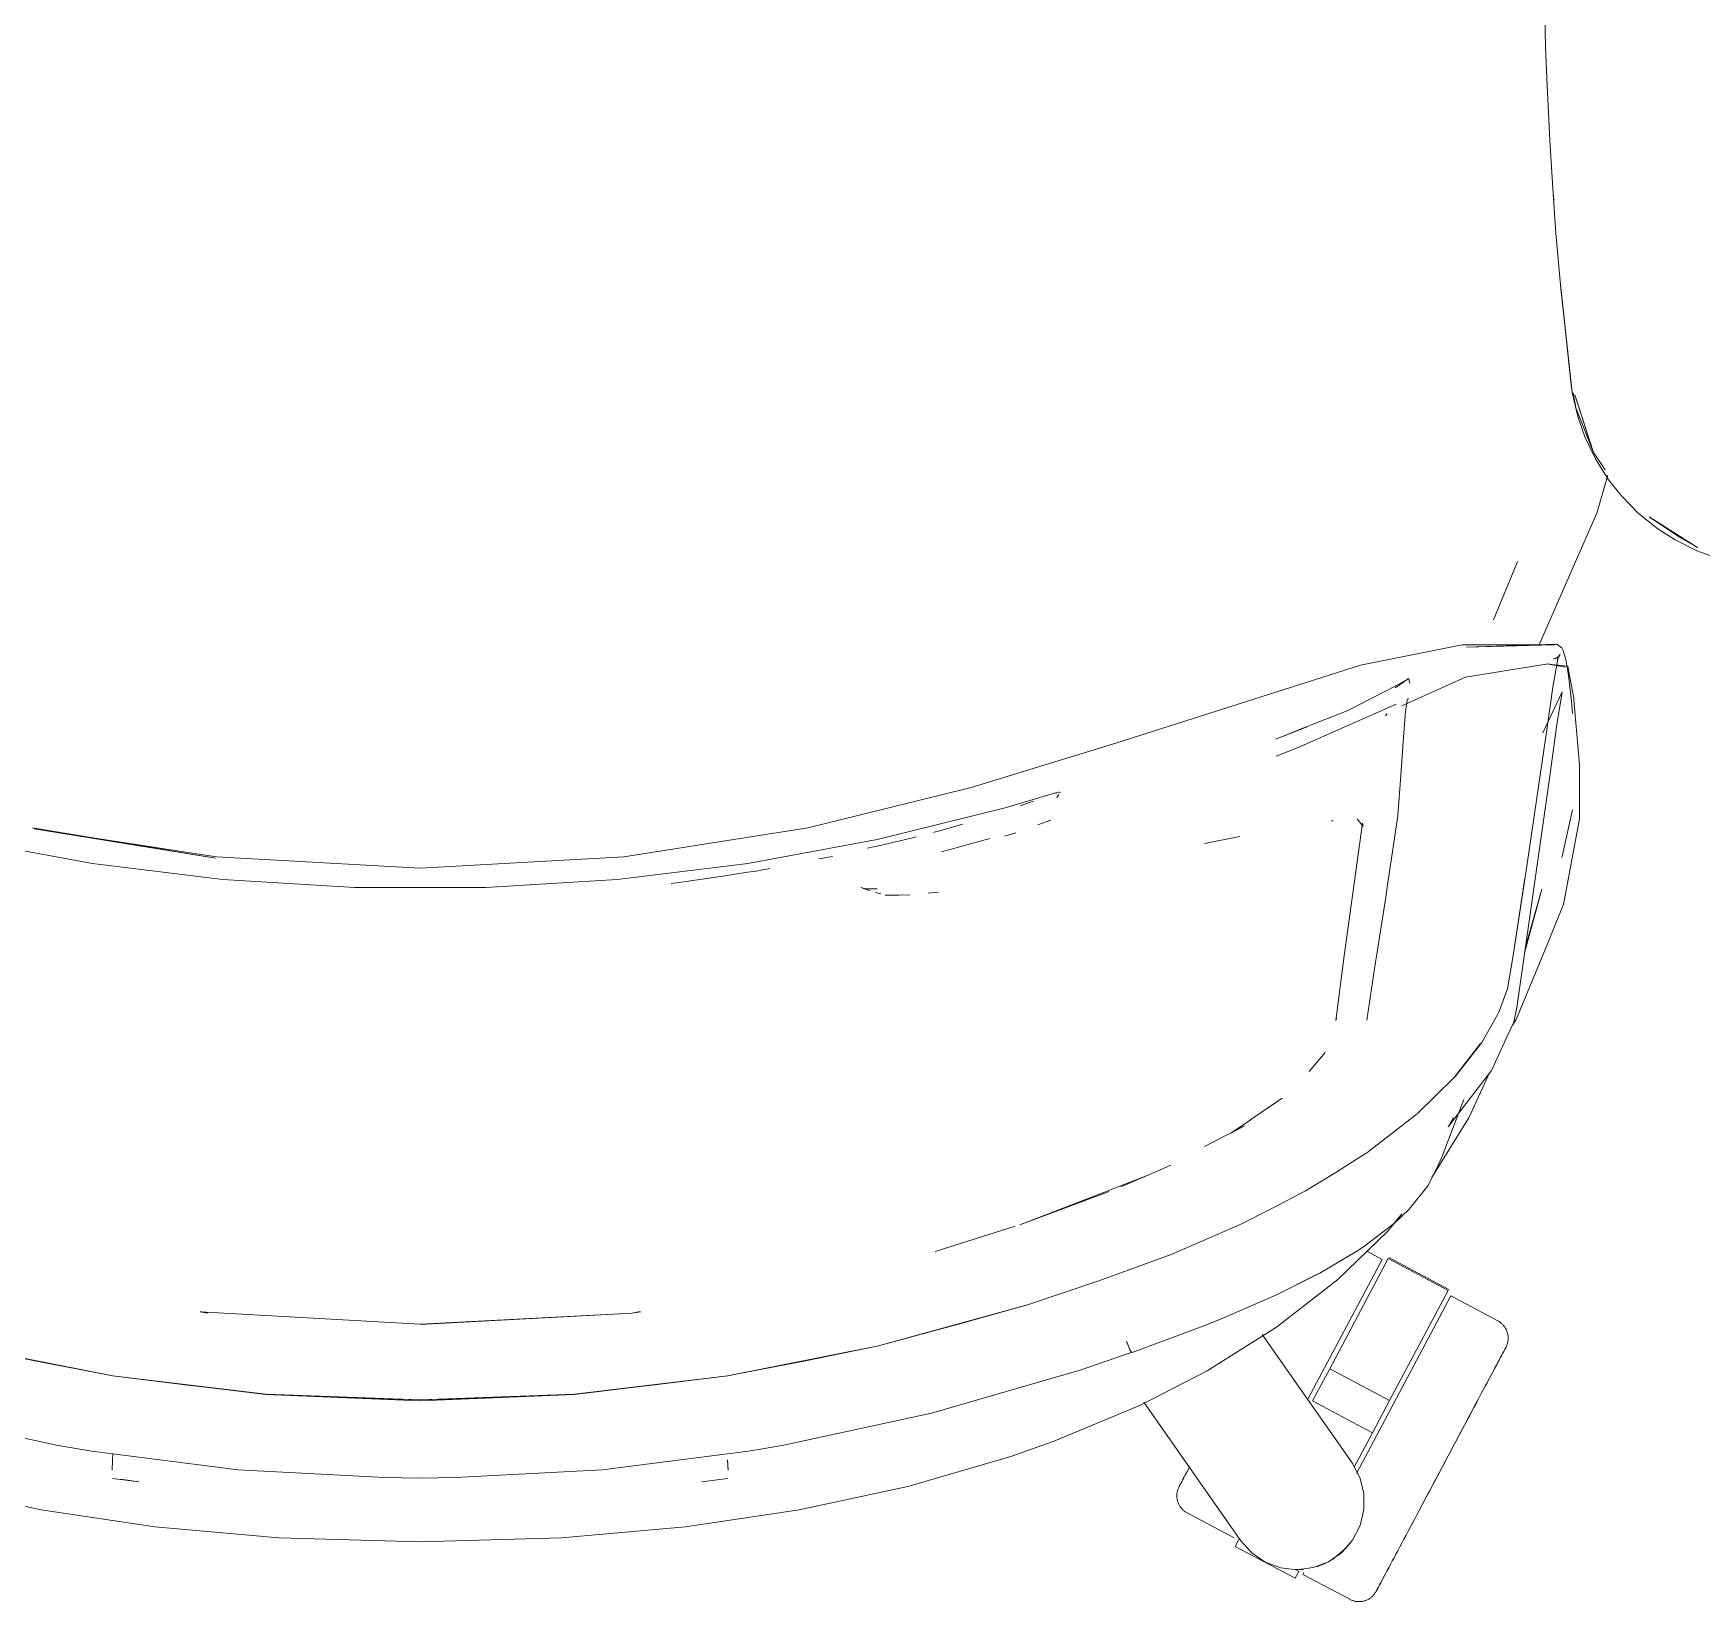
# Model space of a CAD drawing. Header units: millimetres. Extents: x 155927 to 317870, y -36033 to 97293.
# Drawn here: x 176838.5 to 177182.4, y 23120.6 to 23443.8 of the extents above; entities that cross this region are included whole.
import ezdxf

# ---------------------------------------------------------------- set-up
doc = ezdxf.new("R2010")
doc.units = ezdxf.units.MM
doc.header["$MEASUREMENT"] = 0
doc.layers.add('G-IMPT', color=8, linetype='CONTINUOUS', lineweight=9)
doc.layers.add('I-FURN', color=8, linetype='CONTINUOUS', lineweight=9)

msp = doc.modelspace()

# ---------------------------------------------------------------- linework, layer by layer
at = {"layer": 'G-IMPT'}
for p, q in [((177149.92, 23453.24), (177150.22, 23440.94)), ((177150.51, 23433.06), (177150.22, 23440.94)), ((177150.51, 23433.06), (177151.05, 23421.75)), ((177151.61, 23412.88), (177151.05, 23421.75)), ((177151.61, 23412.88), (177152.34, 23402.59)), ((177151.75, 23410.84), (177151.66, 23412.74)), ((177151.75, 23410.84), (177151.88, 23409.42)), ((177153.32, 23391.2), (177152.34, 23402.59)), ((177155.68, 23369.76), (177153.22, 23392.71)), ((177153.22, 23392.71), (177155.34, 23372.58)), ((177155.68, 23369.76), (177153.32, 23391.2)), ((177155.68, 23369.76), (177155.34, 23372.58)), ((177155.68, 23369.76), (177156.83, 23364.8)), ((177155.89, 23369.68), (177156.47, 23366.63)), ((177160.08, 23357.41), (177156.26, 23369.26)), ((177159.18, 23360.11), (177156.26, 23369.26)), ((177156.47, 23366.63), (177160.08, 23357.41)), ((177158.28, 23360.66), (177156.83, 23364.8)), ((177160.47, 23356.08), (177158.28, 23360.66)), ((177160.08, 23357.41), (177159.18, 23360.11)), ((177160.08, 23357.41), (177162.5, 23353.83)), ((177160.47, 23356.08), (177163.2, 23351.76)), ((177160.76, 23344.92), (177163.01, 23352.74)), ((177165.82, 23348.45), (177163.2, 23351.76)), ((177169.37, 23344.85), (177165.82, 23348.45)), ((177160.76, 23344.92), (177155.9, 23333.8)), ((177169.37, 23344.85), (177173.35, 23341.66)), ((177181.5, 23337.8), (177171.55, 23344.12)), ((177177.82, 23339.96), (177171.55, 23344.12)), ((177176.9, 23339.39), (177173.35, 23341.66)), ((177181.4, 23337.15), (177176.9, 23339.39)), ((177181.5, 23337.8), (177177.82, 23339.96)), ((177181.4, 23337.15), (177186.18, 23335.44)), ((177139.45, 23322.9), (177144.37, 23334.76)), ((177144.48, 23335.02), (177144.37, 23334.76)), ((177155.9, 23333.8), (177152.48, 23325.97)), ((177152.48, 23325.97), (177148.91, 23317.8)), ((177112.06, 23313.56), (177133.02, 23317.76)), ((177133.02, 23317.76), (177151.88, 23317.8)), ((177133.9, 23317.32), (177152.35, 23317.9)), ((177133.9, 23317.32), (177151.88, 23317.8)), ((177152.47, 23317.93), (177151.6, 23317.74)), ((177151.6, 23317.74), (177151.71, 23317.77)), ((177151.88, 23317.8), (177151.71, 23317.77)), ((177152.82, 23315.3), (177151.71, 23309.03)), ((177152.27, 23314.95), (177151.77, 23314.87)), ((177152.35, 23317.9), (177151.88, 23317.8)), ((177152.27, 23314.95), (177152.81, 23315.27)), ((177152.47, 23317.93), (177153.04, 23317.54)), ((177152.65, 23314.68), (177153.21, 23315.78)), ((177152.65, 23314.68), (177152.82, 23315.3)), ((177152.81, 23315.27), (177153.21, 23315.78)), ((177153.53, 23317.16), (177153.04, 23317.54)), ((177153.53, 23317.16), (177153.85, 23316.63)), ((177154.4, 23314.76), (177153.85, 23316.63)), ((177154.94, 23311.48), (177154.4, 23314.76)), ((177061.82, 23297.58), (177112.06, 23313.56)), ((177133.72, 23311.13), (177120.59, 23305.17)), ((177133.72, 23311.13), (177150.76, 23313.85)), ((177154.34, 23313.16), (177150.76, 23313.85)), ((177154.34, 23313.16), (177150.8, 23313.78)), ((177150.8, 23313.78), (177154.76, 23313.4)), ((177155.2, 23311.07), (177154.76, 23313.4)), ((177154.94, 23311.48), (177155.02, 23310.87)), ((177109.34, 23304.14), (177119.45, 23309.42)), ((177121.91, 23310.77), (177119.2, 23308.93)), ((177121.91, 23310.77), (177119.45, 23309.42)), ((177121.91, 23310.77), (177121.74, 23310.8)), ((177122.04, 23310.74), (177121.91, 23310.77)), ((177122.19, 23310.05), (177122.04, 23310.74)), ((177122.2, 23309.89), (177122.19, 23310.05)), ((177149.61, 23299.63), (177153.62, 23308.06)), ((177150.6, 23301.18), (177151.71, 23309.03)), ((177153.62, 23308.06), (177153.47, 23307.2)), ((177155.53, 23306.18), (177155.02, 23310.87)), ((177155.2, 23311.07), (177156.01, 23306.82)), ((177099.24, 23296.59), (177119.4, 23305.51)), ((177121.29, 23303.49), (177121.58, 23305.95)), ((177121.58, 23305.95), (177121.6, 23306.02)), ((177121.87, 23306.79), (177121.6, 23306.02)), ((177153.47, 23307.2), (177152.64, 23302.17)), ((177155.53, 23306.18), (177155.75, 23303.59)), ((177156.05, 23306.35), (177156.01, 23306.82)), ((177156.86, 23297.03), (177156.05, 23306.35)), ((177100.87, 23300.89), (177095.98, 23298.87)), ((177095.98, 23298.87), (177101.08, 23300.89)), ((177101.08, 23300.89), (177097.54, 23299.49)), ((177109.34, 23304.14), (177100.87, 23300.89)), ((177117.23, 23303.14), (177117.5, 23303.57)), ((177121, 23299.71), (177121.25, 23303.12)), ((177121.29, 23303.49), (177121.25, 23303.12)), ((177146.04, 23270.3), (177150.6, 23301.18)), ((177150.99, 23290.21), (177152.43, 23300.88)), ((177152.64, 23302.17), (177152.43, 23300.88)), ((177061.82, 23297.58), (177031.84, 23288.39)), ((177095.98, 23298.87), (177094.56, 23298.31)), ((177121, 23299.71), (177120.36, 23290.87)), ((177094.65, 23294.85), (177099.24, 23296.59)), ((177156.86, 23297.03), (177157.2, 23293.07)), ((177119.74, 23282.62), (177120.36, 23290.87)), ((177157.2, 23293.07), (177157.2, 23288.9)), ((176998.16, 23280.08), (177031.84, 23288.39)), ((177038.8, 23284.16), (177049.22, 23287.24)), ((177049.5, 23287.3), (177049.22, 23287.24)), ((177049.79, 23287.38), (177049.5, 23287.3)), ((177050.02, 23287.43), (177049.79, 23287.38)), ((177050.25, 23287.35), (177050.02, 23287.43)), ((177150.99, 23290.21), (177144.31, 23243)), ((177157.17, 23281.93), (177157.2, 23288.9)), ((177012.48, 23277.62), (177038.8, 23284.16)), ((177044, 23285.32), (177041.9, 23284.58)), ((177044, 23285.32), (177044.65, 23285.57)), ((177049.48, 23286.34), (177049.86, 23286.95)), ((177049.48, 23286.34), (177049.63, 23286.55)), ((177155.76, 23283.8), (177153.72, 23274.49)), ((177025.37, 23279.47), (177029.37, 23280.58)), ((177029.37, 23280.58), (177030.06, 23280.79)), ((177046.55, 23281.04), (177045.54, 23280.66)), ((177046.55, 23281.04), (177048.21, 23281.65)), ((177106.41, 23281.53), (177106.06, 23281.49)), ((177108.73, 23253.7), (177112.47, 23281.03)), ((177111.35, 23281.89), (177112.6, 23280.32)), ((177112.47, 23281.03), (177112.52, 23280.77)), ((177112.56, 23280.54), (177112.52, 23280.77)), ((177119.73, 23282.54), (177117.52, 23267.33)), ((177119.73, 23282.54), (177119.74, 23282.62)), ((177157.17, 23281.93), (177153.93, 23264.24)), ((176824.04, 23277.62), (176850.71, 23272.68)), ((176838.36, 23280.08), (176876.1, 23273.82)), ((176876.27, 23274.08), (176838.74, 23279.82)), ((176876.1, 23273.82), (176838.74, 23279.82)), ((176998.16, 23280.08), (176960.25, 23274.08)), ((177012.48, 23277.62), (176985.81, 23272.68)), ((177019.21, 23277.85), (177012.46, 23276.3)), ((177019.21, 23277.85), (177020.51, 23278.18)), ((177024.23, 23279.15), (177024.05, 23279.1)), ((177025.37, 23279.47), (177024.23, 23279.15)), ((177035.7, 23277.88), (177025.69, 23275.08)), ((177038.79, 23278.32), (177041, 23279.05)), ((177079.93, 23276.85), (177087.19, 23278.27)), ((176876.27, 23274.08), (176918.26, 23271.73)), ((176960.25, 23274.08), (176918.26, 23271.73)), ((177000.44, 23273.64), (177003.26, 23274.18)), ((177010.49, 23275.84), (177012.46, 23276.3)), ((177153.72, 23274.49), (177153.56, 23273.92)), ((176850.71, 23272.68), (176877.63, 23269.39)), ((176985.81, 23272.68), (176958.89, 23269.39)), ((176980.18, 23270.06), (176971.66, 23268.77)), ((176980.18, 23270.06), (176985.81, 23270.91)), ((176985.81, 23270.91), (176987.43, 23271.16)), ((176990.34, 23271.71), (176987.43, 23271.16)), ((177146.04, 23270.3), (177143.71, 23255.11)), ((176904.7, 23267.73), (176877.63, 23269.39)), ((176931.82, 23267.73), (176904.7, 23267.73)), ((176931.82, 23267.73), (176958.89, 23269.39)), ((176971.66, 23268.77), (176970, 23268.58)), ((177010.12, 23267.51), (177009.07, 23267.73)), ((177009.07, 23267.73), (177011.02, 23267.04)), ((177010.12, 23267.51), (177012.42, 23267.48)), ((177012.13, 23266.73), (177013.18, 23266.44)), ((177012.28, 23267.47), (177012.42, 23267.48)), ((177022.98, 23266.59), (177025.07, 23266.81)), ((177117.52, 23267.33), (177117.28, 23265.78)), ((177145.95, 23269.7), (177143.65, 23254.54)), ((177145.95, 23269.7), (177143.71, 23255.11)), ((177149.44, 23267.42), (177145.93, 23254.47)), ((177149.44, 23267.42), (177146.08, 23255.53)), ((177014.13, 23266.19), (177019.18, 23266.28)), ((177014.13, 23266.19), (177016.91, 23266.2)), ((177019.18, 23266.28), (177016.91, 23266.2)), ((177117.28, 23265.78), (177115.41, 23254.01)), ((177153.93, 23264.24), (177152.34, 23260.38)), ((177150.95, 23257.01), (177152.34, 23260.38)), ((177144.15, 23240.56), (177150.95, 23257.01)), ((177108.73, 23253.7), (177106.95, 23240.34)), ((177115.15, 23252.35), (177115.41, 23254.01)), ((177142.35, 23246.87), (177143.65, 23254.54)), ((177114.09, 23245.51), (177115.15, 23252.35)), ((177140.6, 23242.08), (177142.35, 23246.87)), ((177114.09, 23245.51), (177113.34, 23240.44)), ((177144.31, 23243), (177143.67, 23240.01)), ((177106.95, 23240.34), (177107.1, 23240.82)), ((177137.09, 23235.82), (177140.38, 23241.65)), ((177140.6, 23242.08), (177140.38, 23241.65)), ((177142.1, 23236.64), (177143.67, 23240.01)), ((177143.38, 23239.39), (177144.15, 23240.56)), ((177136.77, 23235.59), (177131.37, 23228.64)), ((177131.67, 23228.85), (177137.09, 23235.82)), ((177136.77, 23235.59), (177134.18, 23232.22)), ((177139.03, 23230.07), (177142.1, 23236.64)), ((177101.45, 23229.85), (177104.79, 23233.75)), ((177131.37, 23228.64), (177134.18, 23232.22)), ((177131.67, 23228.85), (177123.77, 23221.12)), ((177130.12, 23218.41), (177139.03, 23230.07)), ((177134.41, 23220.3), (177138.39, 23228.93)), ((177089.69, 23220.08), (177094.82, 23223.57)), ((177094.82, 23223.57), (177095.92, 23224.32)), ((177133.35, 23224.07), (177128.84, 23212.16)), ((177079.92, 23214.39), (177088.13, 23218.63)), ((177085.35, 23217.13), (177089.11, 23219.68)), ((177085.35, 23217.13), (177088.13, 23218.63)), ((177089.11, 23219.68), (177089.69, 23220.08)), ((177123.77, 23221.12), (177113.34, 23213.1)), ((177127.29, 23208.86), (177134.41, 23220.3)), ((177130.12, 23218.41), (177131.23, 23220.37)), ((177106.98, 23209.05), (177113.08, 23212.93)), ((177113.34, 23213.1), (177113.08, 23212.93)), ((177127.77, 23209.94), (177128.84, 23212.16)), ((177068.13, 23208.38), (177061.05, 23205.65)), ((177068.13, 23208.38), (177062.69, 23206.07)), ((177072.98, 23210.57), (177068.13, 23208.38)), ((177106.98, 23209.05), (177100.76, 23205.28)), ((177126.59, 23207.5), (177127.77, 23209.94)), ((177127.29, 23208.86), (177126.78, 23208.09)), ((177041.88, 23198.27), (177060.28, 23205.09)), ((177041.88, 23198.27), (177059.32, 23204.99)), ((177059.32, 23204.99), (177061.05, 23205.65)), ((177093.96, 23201.71), (177100.76, 23205.28)), ((177125.98, 23206.36), (177122.12, 23201.5)), ((177126.59, 23207.5), (177125.98, 23206.36)), ((177093.96, 23201.71), (177087.24, 23198.32)), ((177119.09, 23198.6), (177122.12, 23201.5)), ((177024.4, 23192.74), (177040.89, 23198)), ((177073.01, 23192.14), (177087.24, 23198.32)), ((177119.09, 23198.6), (177112.96, 23193.89)), ((177120.59, 23200.51), (177117.67, 23196.93)), ((177117.67, 23196.93), (177107.38, 23186.98)), ((177024.4, 23192.74), (177027.84, 23193.82)), ((177073.01, 23192.14), (177058.13, 23186.68)), ((177103.67, 23188.29), (177111.67, 23193.03)), ((177112.96, 23193.89), (177111.67, 23193.03)), ((177094.62, 23183.76), (177103.67, 23188.29)), ((177094.62, 23183.76), (177103.07, 23187.99)), ((177095.06, 23183.99), (177103.67, 23188.29)), ((177103.67, 23188.29), (177103.07, 23187.99)), ((177043.22, 23181.68), (177058.13, 23186.68)), ((177095.06, 23183.99), (177094.62, 23183.76)), ((177094.78, 23177.17), (177107.38, 23186.98)), ((177012.72, 23173.29), (177043.13, 23181.72)), ((177012.72, 23173.29), (177043.22, 23181.68)), ((177029.96, 23177.95), (177043.13, 23181.72)), ((177094.62, 23183.76), (177083.66, 23178.99)), ((176918.26, 23177.79), (176872.92, 23180.29)), ((176872.92, 23180.29), (176874.53, 23180.06)), ((176872.98, 23180.34), (176873.23, 23180.29)), ((176874.53, 23180.06), (176873.23, 23180.29)), ((176918.26, 23177.73), (176961.99, 23180.06)), ((176918.26, 23177.79), (176961.99, 23180.06)), ((176961.99, 23180.06), (176963.77, 23180.32)), ((176961.99, 23180.06), (176963.29, 23180.29)), ((176963.54, 23180.34), (176963.29, 23180.29)), ((177029.96, 23177.95), (177012.72, 23173.29)), ((177079.98, 23177.51), (177065.02, 23171.94)), ((177083.66, 23178.99), (177079.98, 23177.51)), ((177094.78, 23177.17), (177080.48, 23168.19)), ((177064.24, 23173.21), (177063.81, 23174.27)), ((177063.81, 23174.27), (177064.04, 23173.67)), ((177064.24, 23173.21), (177064.04, 23173.67)), ((176854.93, 23167.12), (176823.69, 23173.33)), ((176823.69, 23173.33), (176854.85, 23167.12)), ((176823.8, 23173.29), (176838.82, 23170.22)), ((176854.93, 23167.12), (176838.82, 23170.22)), ((177012.72, 23173.29), (176981.59, 23167.12)), ((176981.59, 23167.12), (176997.7, 23170.22)), ((177012.72, 23173.29), (176981.67, 23167.12)), ((177012.72, 23173.29), (176997.7, 23170.22)), ((177065.02, 23171.98), (177058.09, 23169.57)), ((177064.24, 23173.21), (177064.52, 23172.56)), ((177064.24, 23173.21), (177064.62, 23172.38)), ((177064.52, 23172.56), (177064.62, 23172.38)), ((177064.89, 23171.98), (177064.62, 23172.38)), ((177064.62, 23172.38), (177064.84, 23171.99)), ((177064.89, 23171.98), (177064.84, 23171.99)), ((177065.02, 23171.94), (177064.89, 23171.98)), ((177064.89, 23171.98), (177065.02, 23171.98)), ((176886.44, 23163.3), (176854.85, 23167.12)), ((176870.41, 23165.17), (176854.93, 23167.12)), ((176886.48, 23163.33), (176854.93, 23167.12)), ((176950.04, 23163.33), (176981.59, 23167.12)), ((176950.08, 23163.3), (176981.67, 23167.12)), ((176981.59, 23167.12), (176966.11, 23165.17)), ((177023.65, 23159.43), (177054.48, 23168.38)), ((177054.48, 23168.38), (177058.09, 23169.57)), ((177080.48, 23168.19), (177066.71, 23161.1)), ((176870.41, 23165.17), (176886.48, 23163.33)), ((176918.26, 23161.96), (176886.44, 23163.3)), ((176886.48, 23163.33), (176901.38, 23162.66)), ((176886.48, 23163.33), (176918.26, 23162.19)), ((176950.04, 23163.33), (176918.26, 23162.19)), ((176950.08, 23163.3), (176918.26, 23161.96)), ((176935.14, 23162.66), (176950.04, 23163.33)), ((176950.04, 23163.33), (176966.11, 23165.17)), ((176901.38, 23162.66), (176918.26, 23162.19)), ((176935.14, 23162.66), (176918.26, 23162.19)), ((177048.73, 23153.59), (177066.71, 23161.1)), ((176843.65, 23152.77), (176812.86, 23159.43)), ((177023.65, 23159.43), (176992.87, 23152.77)), ((177040, 23150.51), (177048.73, 23153.59)), ((176850.58, 23151.58), (176843.65, 23152.77)), ((176880.74, 23147.77), (176850.58, 23151.58)), ((176854.81, 23147.7), (176854.89, 23149.79)), ((176854.93, 23151.03), (176854.89, 23149.79)), ((176955.78, 23147.77), (176985.94, 23151.58)), ((176981.63, 23149.79), (176981.71, 23147.7)), ((176985.94, 23151.58), (176992.87, 23152.77)), ((177040, 23150.51), (177018.75, 23144.34)), ((176854.81, 23147.7), (176854.82, 23147.81)), ((176910.95, 23146.16), (176880.74, 23147.77)), ((176910.95, 23146.16), (176918.26, 23146.06)), ((176925.57, 23146.16), (176918.26, 23146.06)), ((176925.57, 23146.16), (176955.78, 23147.77)), ((176981.71, 23147.7), (176981.7, 23147.81)), ((176817.76, 23144.34), (176840.13, 23139.53)), ((176854.84, 23145.94), (176860.26, 23145.29)), ((176856.49, 23145.85), (176860.26, 23145.29)), ((176981.68, 23145.94), (176976.26, 23145.29)), ((177018.75, 23144.34), (176996.39, 23139.53)), ((176863.55, 23136.03), (176840.13, 23139.53)), ((176996.39, 23139.53), (176972.97, 23136.03)), ((176889.12, 23133.77), (176863.55, 23136.03)), ((176972.97, 23136.03), (176947.4, 23133.77)), ((176918.26, 23132.92), (176889.12, 23133.77)), ((176947.4, 23133.77), (176918.26, 23132.92))]:
    msp.add_line(p, q, dxfattribs=at)
at = {"layer": 'I-FURN'}
for p, q in [((177101.3, 23162.43), (177116.55, 23191.12)), ((177105.71, 23168.6), (177117.78, 23191.31)), ((177116.55, 23191.12), (177113.4, 23192.8)), ((177117.78, 23191.31), (177130.15, 23184.73)), ((177130.24, 23184.9), (177117.88, 23191.48)), ((177130.15, 23184.73), (177118.07, 23162.02)), ((177111.22, 23147), (177130.68, 23183.61)), ((177140.37, 23178.46), (177130.68, 23183.61)), ((177140.37, 23178.46), (177140.51, 23178.38)), ((177140.51, 23178.38), (177140.64, 23178.3)), ((177140.64, 23178.3), (177140.78, 23178.21)), ((177140.78, 23178.21), (177140.91, 23178.11)), ((177140.91, 23178.11), (177141.04, 23178.01)), ((177141.04, 23178.01), (177141.16, 23177.91)), ((177141.16, 23177.91), (177141.28, 23177.8)), ((177141.28, 23177.8), (177141.39, 23177.68)), ((177141.39, 23177.68), (177141.5, 23177.56)), ((177141.5, 23177.56), (177141.6, 23177.44)), ((177141.6, 23177.44), (177141.7, 23177.31)), ((177141.7, 23177.31), (177141.8, 23177.18)), ((177141.8, 23177.18), (177141.88, 23177.05)), ((177141.88, 23177.05), (177141.97, 23176.91)), ((177091.82, 23175.62), (177110.33, 23149.19)), ((177141.97, 23176.91), (177142.05, 23176.77)), ((177142.05, 23176.77), (177142.12, 23176.63)), ((177142.12, 23176.63), (177142.18, 23176.48)), ((177142.18, 23176.48), (177142.24, 23176.33)), ((177142.24, 23176.33), (177142.3, 23176.18)), ((177142.3, 23173.64), (177142.25, 23173.49)), ((177142.3, 23176.18), (177142.35, 23176.02)), ((177142.35, 23173.8), (177142.3, 23173.64)), ((177142.35, 23176.02), (177142.39, 23175.87)), ((177142.39, 23173.95), (177142.35, 23173.8)), ((177142.39, 23175.87), (177142.42, 23175.71)), ((177142.43, 23174.11), (177142.39, 23173.95)), ((177142.42, 23175.71), (177142.45, 23175.55)), ((177142.45, 23174.27), (177142.43, 23174.11)), ((177142.45, 23175.55), (177142.47, 23175.39)), ((177142.48, 23174.43), (177142.45, 23174.27)), ((177142.47, 23175.39), (177142.49, 23175.23)), ((177142.49, 23174.59), (177142.48, 23174.43)), ((177142.49, 23175.23), (177142.5, 23175.07)), ((177142.5, 23174.75), (177142.49, 23174.59)), ((177142.5, 23175.07), (177142.5, 23174.91)), ((177142.5, 23174.91), (177142.5, 23174.75)), ((177140.52, 23170.17), (177140.27, 23169.69)), ((177140.39, 23169.91), (177140.63, 23170.38)), ((177140.76, 23170.61), (177140.52, 23170.17)), ((177140.63, 23170.38), (177140.86, 23170.81)), ((177140.98, 23171.02), (177140.76, 23170.61)), ((177140.86, 23170.81), (177141.07, 23171.2)), ((177141.18, 23171.4), (177140.98, 23171.02)), ((177141.07, 23171.2), (177141.26, 23171.56)), ((177141.35, 23171.73), (177141.18, 23171.4)), ((177141.26, 23171.56), (177141.43, 23171.87)), ((177141.51, 23172.03), (177141.35, 23171.73)), ((177141.43, 23171.87), (177141.58, 23172.15)), ((177141.65, 23172.29), (177141.51, 23172.03)), ((177141.58, 23172.15), (177141.71, 23172.39)), ((177141.77, 23172.51), (177141.65, 23172.29)), ((177141.71, 23172.39), (177141.81, 23172.6)), ((177141.86, 23172.69), (177141.77, 23172.51)), ((177141.81, 23172.6), (177141.9, 23172.76)), ((177141.94, 23172.83), (177141.86, 23172.69)), ((177141.9, 23172.76), (177141.96, 23172.88)), ((177141.99, 23172.93), (177141.94, 23172.83)), ((177141.96, 23172.88), (177142.01, 23172.96)), ((177142.02, 23172.99), (177141.99, 23172.93)), ((177142.01, 23172.96), (177142.03, 23173)), ((177142.03, 23173.01), (177142.02, 23172.99)), ((177142.05, 23173.05), (177142.03, 23173.01)), ((177142.03, 23173), (177142.03, 23173.01)), ((177142.12, 23173.19), (177142.05, 23173.05)), ((177142.19, 23173.34), (177142.12, 23173.19)), ((177142.25, 23173.49), (177142.19, 23173.34)), ((177102.18, 23161.96), (177105.71, 23168.6)), ((177105.71, 23168.6), (177118.07, 23162.02)), ((177138.52, 23166.41), (177138.88, 23167.07)), ((177138.88, 23167.07), (177139.21, 23167.71)), ((177139.21, 23167.71), (177139.53, 23168.31)), ((177139.7, 23168.62), (177139.39, 23168.03)), ((177139.53, 23168.31), (177139.84, 23168.88)), ((177139.99, 23169.17), (177139.7, 23168.62)), ((177139.84, 23168.88), (177140.12, 23169.41)), ((177140.27, 23169.69), (177139.99, 23169.17)), ((177140.12, 23169.41), (177140.39, 23169.91)), ((177136.53, 23162.66), (177136.96, 23163.47)), ((177136.96, 23163.47), (177137.37, 23164.24)), ((177137.37, 23164.24), (177137.77, 23164.99)), ((177137.77, 23164.99), (177138.15, 23165.71)), ((177138.15, 23165.71), (177138.52, 23166.41)), ((177087.4, 23133.14), (177067.38, 23161.73)), ((177102.18, 23161.96), (177114.54, 23155.38)), ((177118.07, 23162.02), (177114.54, 23155.38)), ((177134.71, 23159.24), (177135.18, 23160.13)), ((177135.43, 23160.6), (177134.97, 23159.72)), ((177135.18, 23160.13), (177135.64, 23160.99)), ((177135.89, 23161.45), (177135.43, 23160.6)), ((177135.64, 23160.99), (177136.09, 23161.84)), ((177136.33, 23162.29), (177135.89, 23161.45)), ((177136.09, 23161.84), (177136.53, 23162.66)), ((177132.73, 23155.52), (177133.24, 23156.47)), ((177133.51, 23156.98), (177133.01, 23156.04)), ((177133.24, 23156.47), (177133.74, 23157.41)), ((177134, 23157.91), (177133.51, 23156.98)), ((177133.74, 23157.41), (177134.23, 23158.33)), ((177134.49, 23158.82), (177134, 23157.91)), ((177134.23, 23158.33), (177134.71, 23159.24)), ((177134.97, 23159.72), (177134.49, 23158.82)), ((177114.54, 23155.38), (177110.79, 23148.32)), ((177131.46, 23153.13), (177130.94, 23152.14)), ((177131.18, 23152.6), (177131.7, 23153.58)), ((177131.98, 23154.11), (177131.46, 23153.13)), ((177131.7, 23153.58), (177132.22, 23154.56)), ((177132.5, 23155.08), (177131.98, 23154.11)), ((177132.22, 23154.56), (177132.73, 23155.52)), ((177133.01, 23156.04), (177132.5, 23155.08)), ((177129.06, 23148.61), (177129.59, 23149.61)), ((177129.88, 23150.15), (177129.35, 23149.15)), ((177129.59, 23149.61), (177130.12, 23150.61)), ((177130.41, 23151.15), (177129.88, 23150.15)), ((177130.12, 23150.61), (177130.65, 23151.61)), ((177130.94, 23152.14), (177130.41, 23151.15)), ((177130.65, 23151.61), (177131.18, 23152.6)), ((177075.65, 23146.14), (177075.46, 23145.78)), ((177075.54, 23145.94), (177075.74, 23146.31)), ((177075.86, 23146.53), (177075.65, 23146.14)), ((177075.74, 23146.31), (177075.96, 23146.72)), ((177076.08, 23146.96), (177075.86, 23146.53)), ((177075.96, 23146.72), (177076.2, 23147.17)), ((177076.33, 23147.43), (177076.08, 23146.96)), ((177076.2, 23147.17), (177076.45, 23147.65)), ((177076.6, 23147.93), (177076.33, 23147.43)), ((177076.45, 23147.65), (177076.73, 23148.17)), ((177076.88, 23148.46), (177076.6, 23147.93)), ((177110.33, 23149.19), (177111.91, 23146.21)), ((177111.91, 23146.21), (177112.74, 23142.94)), ((177127.74, 23146.13), (177127.21, 23145.13)), ((177127.46, 23145.59), (177127.99, 23146.6)), ((177128.28, 23147.14), (177127.74, 23146.13)), ((177127.99, 23146.6), (177128.52, 23147.6)), ((177128.81, 23148.14), (177128.28, 23147.14)), ((177128.52, 23147.6), (177129.06, 23148.61)), ((177129.35, 23149.15), (177128.81, 23148.14)), ((177074.22, 23142.59), (177074.23, 23142.75)), ((177074.23, 23142.75), (177074.24, 23142.91)), ((177074.24, 23142.91), (177074.26, 23143.07)), ((177074.26, 23143.07), (177074.29, 23143.23)), ((177074.29, 23143.23), (177074.33, 23143.39)), ((177074.33, 23143.39), (177074.37, 23143.54)), ((177074.37, 23143.54), (177074.42, 23143.7)), ((177074.42, 23143.7), (177074.47, 23143.85)), ((177074.47, 23143.85), (177074.53, 23144)), ((177074.53, 23144), (177074.59, 23144.15)), ((177074.59, 23144.15), (177074.67, 23144.29)), ((177074.67, 23144.29), (177074.69, 23144.33)), ((177074.71, 23144.38), (177074.69, 23144.34)), ((177074.69, 23144.33), (177074.7, 23144.35)), ((177074.69, 23144.34), (177074.69, 23144.33)), ((177074.7, 23144.35), (177074.73, 23144.41)), ((177074.75, 23144.46), (177074.71, 23144.38)), ((177074.73, 23144.41), (177074.78, 23144.51)), ((177074.82, 23144.58), (177074.75, 23144.46)), ((177074.78, 23144.51), (177074.86, 23144.65)), ((177074.91, 23144.74), (177074.82, 23144.58)), ((177074.86, 23144.65), (177074.95, 23144.83)), ((177075.01, 23144.94), (177074.91, 23144.74)), ((177074.95, 23144.83), (177075.07, 23145.05)), ((177075.14, 23145.19), (177075.01, 23144.94)), ((177075.07, 23145.05), (177075.21, 23145.31)), ((177075.29, 23145.46), (177075.14, 23145.19)), ((177075.21, 23145.31), (177075.36, 23145.61)), ((177075.46, 23145.78), (177075.29, 23145.46)), ((177075.36, 23145.61), (177075.54, 23145.94)), ((177112.74, 23142.94), (177112.76, 23139.57)), ((177126.15, 23143.14), (177125.63, 23142.16)), ((177125.87, 23142.61), (177126.4, 23143.6)), ((177126.68, 23144.13), (177126.15, 23143.14)), ((177126.4, 23143.6), (177126.92, 23144.59)), ((177127.21, 23145.13), (177126.68, 23144.13)), ((177126.92, 23144.59), (177127.46, 23145.59)), ((177074.21, 23142.43), (177074.22, 23142.59)), ((177074.22, 23142.27), (177074.21, 23142.43)), ((177074.23, 23142.11), (177074.22, 23142.27)), ((177074.24, 23141.95), (177074.23, 23142.11)), ((177074.27, 23141.79), (177074.24, 23141.95)), ((177074.3, 23141.63), (177074.27, 23141.79)), ((177074.33, 23141.47), (177074.3, 23141.63)), ((177074.37, 23141.32), (177074.33, 23141.47)), ((177074.42, 23141.16), (177074.37, 23141.32)), ((177074.48, 23141.01), (177074.42, 23141.16)), ((177074.54, 23140.86), (177074.48, 23141.01)), ((177074.6, 23140.71), (177074.54, 23140.86)), ((177074.67, 23140.57), (177074.6, 23140.71)), ((177074.75, 23140.43), (177074.67, 23140.57)), ((177074.83, 23140.29), (177074.75, 23140.43)), ((177074.92, 23140.16), (177074.83, 23140.29)), ((177075.02, 23140.02), (177074.92, 23140.16)), ((177075.12, 23139.9), (177075.02, 23140.02)), ((177075.22, 23139.77), (177075.12, 23139.9)), ((177075.33, 23139.66), (177075.22, 23139.77)), ((177075.44, 23139.54), (177075.33, 23139.66)), ((177075.56, 23139.43), (177075.44, 23139.54)), ((177075.68, 23139.33), (177075.56, 23139.43)), ((177075.81, 23139.23), (177075.68, 23139.33)), ((177075.94, 23139.13), (177075.81, 23139.23)), ((177112.76, 23139.57), (177111.98, 23136.29)), ((177124.09, 23139.27), (177123.6, 23138.33)), ((177123.82, 23138.76), (177124.33, 23139.71)), ((177124.6, 23140.22), (177124.09, 23139.27)), ((177124.33, 23139.71), (177124.84, 23140.66)), ((177125.11, 23141.19), (177124.6, 23140.22)), ((177124.84, 23140.66), (177125.35, 23141.63)), ((177125.63, 23142.16), (177125.11, 23141.19)), ((177125.35, 23141.63), (177125.87, 23142.61)), ((177076.07, 23139.04), (177075.94, 23139.13)), ((177076.21, 23138.96), (177076.07, 23139.04)), ((177076.35, 23138.88), (177076.21, 23138.96)), ((177076.35, 23138.88), (177086.04, 23133.73)), ((177111.98, 23136.29), (177110.43, 23133.29)), ((177121.9, 23135.15), (177122.37, 23136.02)), ((177122.37, 23136.02), (177122.84, 23136.92)), ((177123.11, 23137.41), (177122.62, 23136.51)), ((177122.84, 23136.92), (177123.33, 23137.83)), ((177123.6, 23138.33), (177123.11, 23137.41)), ((177123.33, 23137.83), (177123.82, 23138.76)), ((177086.24, 23131.98), (177086.98, 23133.37)), ((177086.98, 23133.37), (177086.94, 23133.29)), ((177089.65, 23130.63), (177087.4, 23133.14)), ((177110.43, 23133.29), (177108.21, 23130.75)), ((177109.07, 23131.59), (177110.23, 23133.01)), ((177120.15, 23131.86), (177120.57, 23132.64)), ((177120.57, 23132.64), (177121, 23133.45)), ((177121, 23133.45), (177121.45, 23134.29)), ((177121.45, 23134.29), (177121.9, 23135.15)), ((177086.24, 23131.98), (177098.6, 23125.41)), ((177092.44, 23128.73), (177089.65, 23130.63)), ((177108.21, 23130.75), (177105.45, 23128.82)), ((177106.29, 23129.3), (177109.07, 23131.59)), ((177118.27, 23128.33), (177118.62, 23128.97)), ((177118.62, 23128.97), (177118.98, 23129.65)), ((177118.98, 23129.65), (177119.36, 23130.36)), ((177119.36, 23130.36), (177119.75, 23131.09)), ((177119.75, 23131.09), (177120.15, 23131.86)), ((177095.61, 23127.56), (177092.44, 23128.73)), ((177098.96, 23127.17), (177095.61, 23127.56)), ((177099.34, 23126.8), (177098.59, 23127.2)), ((177099.34, 23126.8), (177098.6, 23125.41)), ((177102.3, 23127.6), (177098.96, 23127.17)), ((177099.3, 23126.72), (177099.34, 23126.8)), ((177100.17, 23126.22), (177100.37, 23126.59)), ((177100.17, 23126.22), (177109.85, 23121.07)), ((177105.45, 23128.82), (177102.3, 23127.6)), ((177116.57, 23125.13), (177116.81, 23125.57)), ((177116.95, 23125.83), (177116.7, 23125.37)), ((177116.81, 23125.57), (177117.07, 23126.06)), ((177117.21, 23126.33), (177116.95, 23125.83)), ((177117.07, 23126.06), (177117.34, 23126.57)), ((177117.5, 23126.87), (177117.21, 23126.33)), ((177117.34, 23126.57), (177117.64, 23127.12)), ((177117.8, 23127.44), (177117.5, 23126.87)), ((177117.64, 23127.12), (177117.95, 23127.71)), ((177117.95, 23127.71), (177118.27, 23128.33)), ((177114.85, 23122.07), (177114.75, 23121.94)), ((177114.95, 23122.19), (177114.85, 23122.07)), ((177115.05, 23122.32), (177114.95, 23122.19)), ((177115.14, 23122.46), (177115.05, 23122.32)), ((177115.22, 23122.59), (177115.14, 23122.46)), ((177115.3, 23122.73), (177115.22, 23122.59)), ((177115.33, 23122.78), (177115.3, 23122.74)), ((177115.3, 23122.73), (177115.31, 23122.75)), ((177115.3, 23122.74), (177115.3, 23122.73)), ((177115.31, 23122.75), (177115.34, 23122.81)), ((177115.37, 23122.86), (177115.33, 23122.78)), ((177115.34, 23122.81), (177115.4, 23122.92)), ((177115.44, 23122.99), (177115.37, 23122.86)), ((177115.4, 23122.92), (177115.47, 23123.06)), ((177115.52, 23123.15), (177115.44, 23122.99)), ((177115.47, 23123.06), (177115.57, 23123.24)), ((177115.63, 23123.35), (177115.52, 23123.15)), ((177115.57, 23123.24), (177115.68, 23123.45)), ((177115.76, 23123.59), (177115.63, 23123.35)), ((177115.68, 23123.45), (177115.82, 23123.71)), ((177115.9, 23123.87), (177115.76, 23123.59)), ((177115.82, 23123.71), (177115.98, 23124.01)), ((177116.07, 23124.19), (177115.9, 23123.87)), ((177115.98, 23124.01), (177116.16, 23124.35)), ((177116.26, 23124.54), (177116.07, 23124.19)), ((177116.16, 23124.35), (177116.36, 23124.72)), ((177116.47, 23124.94), (177116.26, 23124.54)), ((177116.36, 23124.72), (177116.57, 23125.13)), ((177116.7, 23125.37), (177116.47, 23124.94)), ((177109.89, 23121.05), (177109.85, 23121.07)), ((177110.03, 23120.98), (177109.89, 23121.05)), ((177110.18, 23120.91), (177110.03, 23120.98)), ((177110.33, 23120.85), (177110.18, 23120.91)), ((177110.48, 23120.8), (177110.33, 23120.85)), ((177110.64, 23120.75), (177110.48, 23120.8)), ((177110.79, 23120.71), (177110.64, 23120.75)), ((177110.95, 23120.67), (177110.79, 23120.71)), ((177111.11, 23120.65), (177110.95, 23120.67)), ((177111.27, 23120.62), (177111.11, 23120.65)), ((177111.43, 23120.61), (177111.27, 23120.62)), ((177111.59, 23120.6), (177111.43, 23120.61)), ((177111.75, 23120.6), (177111.59, 23120.6)), ((177111.91, 23120.6), (177111.75, 23120.6)), ((177112.07, 23120.61), (177111.91, 23120.6)), ((177112.23, 23120.63), (177112.07, 23120.61)), ((177112.39, 23120.65), (177112.23, 23120.63)), ((177112.55, 23120.68), (177112.39, 23120.65)), ((177112.71, 23120.71), (177112.55, 23120.68)), ((177112.87, 23120.76), (177112.71, 23120.71)), ((177113.02, 23120.8), (177112.87, 23120.76)), ((177113.17, 23120.86), (177113.02, 23120.8)), ((177113.32, 23120.92), (177113.17, 23120.86)), ((177113.47, 23120.98), (177113.32, 23120.92)), ((177113.61, 23121.06), (177113.47, 23120.98)), ((177113.75, 23121.13), (177113.61, 23121.06)), ((177113.89, 23121.22), (177113.75, 23121.13)), ((177114.03, 23121.3), (177113.89, 23121.22)), ((177114.16, 23121.4), (177114.03, 23121.3)), ((177114.28, 23121.5), (177114.16, 23121.4)), ((177114.41, 23121.6), (177114.28, 23121.5)), ((177114.53, 23121.71), (177114.41, 23121.6)), ((177114.64, 23121.82), (177114.53, 23121.71)), ((177114.75, 23121.94), (177114.64, 23121.82))]:
    msp.add_line(p, q, dxfattribs=at)
for points in [[(177108.73, 23131.24), (177108.33, 23130.84), (177107.92, 23130.47), (177107.5, 23130.14)], [(177100.4, 23127.27), (177100.02, 23127.23), (177099.36, 23127.19), (177098.82, 23127.2), (177098.59, 23127.2)]]:
    msp.add_open_spline(points, degree=3, dxfattribs=at)
msp.add_open_spline([(177104.89, 23128.53), (177104.74, 23128.46), (177104.1, 23128.17), (177103.47, 23127.94), (177103, 23127.8)], degree=3, knots=[-0.5319761, -0.5319761, -0.5319761, -0.5319761, -0.5, -0.4, -0.4, -0.4, -0.4], dxfattribs=at)

doc.saveas('drawing.dxf')
